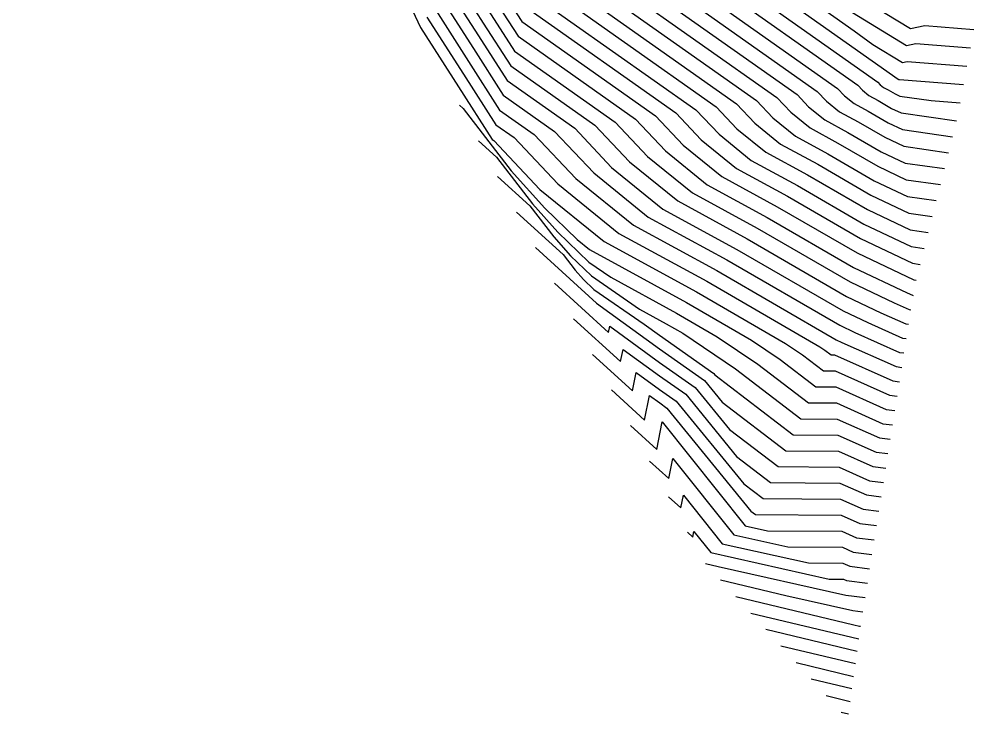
# Model space of a CAD drawing. Header units: metres. Extents: x 1097517 to 1097766, y 877052 to 877236.
# Drawn here: x 1097681.68 to 1097722.98, y 877051.56 to 877081.62 of the extents above; entities that cross this region are included whole.
import ezdxf

# ---------------------------------------------------------------- set-up
doc = ezdxf.new("R2010")
doc.units = ezdxf.units.M
doc.layers.add('C-TOPO-MAJR', color=9, linetype='Continuous')
doc.layers.add('C-TOPO-MINR', color=8, linetype='Continuous')

msp = doc.modelspace()

# ---------------------------------------------------------------- linework, layer by layer
at = {"layer": 'C-TOPO-MAJR', "color": 32, "linetype": 'Continuous', "lineweight": -3, "flags": 128}
for points, elevation in [([(1097705.496, 877089.8), (1097717.796, 877081.115), (1097718.615, 877080.518), (1097719.894, 877079.74), (1097720.094, 877079.779), (1097722.68, 877079.582)], 1535), ([(1097704.858, 877087.249), (1097717.079, 877078.621), (1097717.381, 877078.302), (1097717.8, 877077.962), (1097718.405, 877077.632), (1097719.272, 877077.13), (1097719.891, 877076.836), (1097722.052, 877076.527)], 1534), ([(1097704.221, 877084.698), (1097713.582, 877078.089), (1097714.282, 877077.348), (1097715.257, 877076.558), (1097716.659, 877075.794), (1097718.673, 877074.627), (1097720.109, 877073.945), (1097721.354, 877073.767)], 1533), ([(1097700.427, 877083.53), (1097701.762, 877081.445), (1097702.946, 877079.597), (1097706.589, 877077.026), (1097708.085, 877075.441), (1097710.169, 877073.751), (1097713.168, 877072.117), (1097717.474, 877069.622), (1097718.96, 877068.916), (1097720.041, 877068.434), (1097720.153, 877068.42)], 1531), ([(1097703.584, 877082.148), (1097710.086, 877077.558), (1097711.184, 877076.395), (1097712.713, 877075.155), (1097714.914, 877073.955), (1097718.074, 877072.124), (1097720.327, 877071.054), (1097720.657, 877071.007)], 1532), ([(1097699.326, 877081.703), (1097700.907, 877079.234), (1097702.309, 877077.047), (1097703.092, 877076.494), (1097704.987, 877074.487), (1097707.625, 877072.348), (1097711.423, 877070.279), (1097716.316, 877067.443), (1097716.532, 877067.297), (1097716.801, 877067.092), (1097716.95, 877067.091), (1097719.47, 877065.966), (1097719.757, 877065.931)], 1530), ([(1097702.375, 877074.81), (1097703.775, 877073.535), (1097704.814, 877072.191), (1097705.538, 877071.383), (1097706.438, 877070.513), (1097708.52, 877069.071), (1097709.677, 877068.44), (1097710.395, 877068.024), (1097712.666, 877066.492), (1097715.495, 877064.329), (1097717.063, 877064.318), (1097718.899, 877063.499), (1097719.361, 877063.442)], 1529), ([(1097705.662, 877068.653), (1097707.697, 877066.8), (1097707.805, 877067.331), (1097709.386, 877066.183), (1097710.516, 877065.389), (1097712.716, 877062.692), (1097714.189, 877061.566), (1097717.176, 877061.545), (1097718.328, 877061.032), (1097718.966, 877060.952)], 1528), ([(1097708.949, 877062.496), (1097709.78, 877061.739), (1097709.958, 877062.61), (1097712.594, 877059.315), (1097714.939, 877058.789), (1097717.29, 877058.773), (1097717.757, 877058.564), (1097718.57, 877058.463)], 1527), ([(1097712.026, 877057.357), (1097714.848, 877056.678), (1097717.742, 877056.028), (1097718.174, 877055.974)], 1526), ([(1097717.852, 877053.723), (1097714.635, 877054.498)], 1525), ([(1097717.244, 877051.638), (1097717.558, 877051.562)], 1524)]:
    msp.add_lwpolyline(points, dxfattribs=dict(at, elevation=elevation))
at = {"layer": 'C-TOPO-MINR', "color": 8, "linetype": 'Continuous', "lineweight": -3, "flags": 128}
for points, elevation in [([(1097681.685, 877141.283), (1097681.99, 877135.7), (1097682.971, 877133.854), (1097683.372, 877133.132), (1097687.481, 877124.254), (1097690.088, 877120.085), (1097692.026, 877113.81), (1097692.704, 877110.96), (1097697.552, 877097.996), (1097698.546, 877094.92), (1097699.161, 877093.353), (1097700.558, 877091.005), (1097701.126, 877089.363), (1097701.663, 877088.208), (1097702.354, 877086.727), (1097703.259, 877085.313), (1097704.062, 877084.061), (1097712.708, 877077.956), (1097713.508, 877077.11), (1097714.621, 877076.207), (1097716.223, 877075.334), (1097718.523, 877074.001), (1097720.164, 877073.222), (1097721.18, 877073.077)], 1532.75), ([(1097705.337, 877089.162), (1097719.702, 877079.02), (1097719.704, 877079.017), (1097719.708, 877079.014), (1097719.714, 877079.011), (1097719.722, 877079.006), (1097719.728, 877079.004), (1097719.764, 877078.999), (1097722.53, 877078.788)], 1534.75), ([(1097705.177, 877088.524), (1097718.827, 877078.887), (1097718.93, 877078.779), (1097719.072, 877078.663), (1097719.277, 877078.552), (1097719.572, 877078.381), (1097719.782, 877078.281), (1097721.127, 877078.089), (1097722.38, 877077.994)], 1534.5), ([(1097705.018, 877087.887), (1097717.953, 877078.754), (1097718.155, 877078.54), (1097718.436, 877078.312), (1097718.841, 877078.092), (1097719.422, 877077.755), (1097719.837, 877077.558), (1097722.226, 877077.217)], 1534.25), ([(1097704.699, 877086.611), (1097716.205, 877078.488), (1097716.606, 877078.064), (1097717.164, 877077.611), (1097717.968, 877077.173), (1097719.122, 877076.504), (1097719.946, 877076.113), (1097721.877, 877075.837)], 1533.75), ([(1097704.54, 877085.974), (1097715.331, 877078.355), (1097715.831, 877077.825), (1097716.528, 877077.26), (1097717.532, 877076.713), (1097718.973, 877075.878), (1097720, 877075.39), (1097721.703, 877075.147)], 1533.5), ([(1097704.38, 877085.336), (1097714.456, 877078.222), (1097715.057, 877077.587), (1097715.893, 877076.909), (1097717.096, 877076.253), (1097718.823, 877075.253), (1097720.055, 877074.667), (1097721.529, 877074.457)], 1533.25), ([(1097697.798, 877083.933), (1097699.051, 877081.246), (1097700.693, 877078.682), (1097702.149, 877076.409), (1097702.218, 877076.361), (1097704.212, 877074.249), (1097706.989, 877071.997), (1097710.986, 877069.819), (1097714.836, 877067.588), (1097715.565, 877067.096), (1097716.474, 877066.401), (1097716.978, 877066.398), (1097719.327, 877065.35), (1097719.658, 877065.308)], 1529.75), ([(1097703.902, 877083.423), (1097711.834, 877077.823), (1097712.733, 877076.872), (1097713.985, 877075.857), (1097715.786, 877074.875), (1097718.373, 877073.376), (1097720.218, 877072.499), (1097721.006, 877072.387)], 1532.5), ([(1097716.329, 877083.592), (1097720.241, 877081.212), (1097720.851, 877081.332), (1097722.98, 877081.17)], 1535.5), ([(1097700.152, 877083.073), (1097701.548, 877080.892), (1097702.787, 877078.96), (1097705.715, 877076.893), (1097707.311, 877075.203), (1097709.533, 877073.401), (1097712.732, 877071.657), (1097717.325, 877068.996), (1097718.395, 877068.488), (1097719.898, 877067.817), (1097720.054, 877067.798)], 1530.75), ([(1097702.403, 877083.103), (1097703.424, 877081.51), (1097709.211, 877077.425), (1097710.409, 877076.156), (1097712.077, 877074.804), (1097714.477, 877073.496), (1097717.924, 877071.499), (1097720.382, 877070.331), (1097720.483, 877070.317)], 1531.75), ([(1097703.743, 877082.786), (1097710.96, 877077.691), (1097711.958, 877076.633), (1097713.349, 877075.506), (1097715.35, 877074.415), (1097718.224, 877072.75), (1097720.273, 877071.776), (1097720.831, 877071.697)], 1532.25), ([(1097699.876, 877082.616), (1097701.334, 877080.34), (1097702.627, 877078.322), (1097704.84, 877076.76), (1097706.536, 877074.964), (1097708.897, 877073.05), (1097712.295, 877071.198), (1097717.175, 877068.371), (1097717.83, 877068.059), (1097719.755, 877067.2), (1097719.955, 877067.175)], 1530.5), ([(1097702.19, 877082.55), (1097703.265, 877080.873), (1097708.337, 877077.292), (1097709.635, 877075.918), (1097711.441, 877074.453), (1097714.041, 877073.036), (1097717.774, 877070.873), (1097720.09, 877069.773), (1097720.326, 877069.668), (1097720.351, 877069.665)], 1531.5), ([(1097699.601, 877082.16), (1097701.12, 877079.787), (1097702.468, 877077.684), (1097703.966, 877076.627), (1097705.762, 877074.726), (1097708.261, 877072.699), (1097711.859, 877070.738), (1097717.025, 877067.745), (1097717.266, 877067.631), (1097719.612, 877066.583), (1097719.856, 877066.553)], 1530.25), ([(1097701.976, 877081.998), (1097703.105, 877080.235), (1097707.463, 877077.159), (1097708.86, 877075.679), (1097710.805, 877074.102), (1097713.605, 877072.577), (1097717.624, 877070.247), (1097719.525, 877069.345), (1097720.183, 877069.051), (1097720.252, 877069.042)], 1531.25), ([(1097717.472, 877082.055), (1097720.068, 877080.476), (1097720.472, 877080.556), (1097722.83, 877080.376)], 1535.25), ([(1097700.732, 877077.888), (1097700.884, 877077.75), (1097702.968, 877075.054), (1097704.419, 877073.432), (1097705.82, 877072.079), (1097706.353, 877071.646), (1097710.55, 877069.359), (1097713.356, 877067.734), (1097714.599, 877066.894), (1097716.148, 877065.71), (1097717.007, 877065.705), (1097719.184, 877064.733), (1097719.559, 877064.686)], 1529.5), ([(1097701.553, 877076.349), (1097702.329, 877075.643), (1097703.891, 877073.623), (1097704.979, 877072.407), (1097706.332, 877071.1), (1097707.275, 877070.447), (1097710.114, 877068.9), (1097711.876, 877067.879), (1097713.632, 877066.693), (1097715.821, 877065.02), (1097717.035, 877065.011), (1097719.042, 877064.116), (1097719.46, 877064.064)], 1529.25), ([(1097703.197, 877073.271), (1097705.221, 877071.428), (1097705.737, 877070.76), (1097706.097, 877070.358), (1097706.544, 877069.926), (1097708.722, 877068.417), (1097709.378, 877067.941), (1097711.735, 877066.284), (1097711.781, 877066.228), (1097715.168, 877063.638), (1097717.091, 877063.625), (1097718.756, 877062.882), (1097719.263, 877062.819)], 1528.75), ([(1097704.018, 877071.731), (1097706.655, 877069.331), (1097706.656, 877069.334), (1097709.38, 877067.355), (1097711.329, 877065.986), (1097712.093, 877065.049), (1097714.842, 877062.948), (1097717.12, 877062.932), (1097718.613, 877062.265), (1097719.164, 877062.197)], 1528.5), ([(1097704.84, 877070.192), (1097707.176, 877068.065), (1097707.23, 877068.333), (1097709.383, 877066.769), (1097710.922, 877065.687), (1097712.404, 877063.871), (1097714.515, 877062.257), (1097717.148, 877062.239), (1097718.471, 877061.648), (1097719.065, 877061.575)], 1528.25), ([(1097706.484, 877067.113), (1097708.218, 877065.535), (1097708.38, 877066.33), (1097709.388, 877065.598), (1097710.11, 877065.09), (1097713.027, 877061.514), (1097713.862, 877060.875), (1097717.205, 877060.852), (1097718.185, 877060.415), (1097718.867, 877060.33)], 1527.75), ([(1097707.305, 877065.574), (1097708.739, 877064.269), (1097708.954, 877065.329), (1097709.391, 877065.012), (1097709.703, 877064.792), (1097713.339, 877060.335), (1097713.536, 877060.185), (1097717.233, 877060.159), (1097718.042, 877059.798), (1097718.768, 877059.708)], 1527.5), ([(1097708.127, 877064.035), (1097709.26, 877063.004), (1097709.501, 877064.191), (1097713.091, 877059.703), (1097714.05, 877059.488), (1097717.261, 877059.466), (1097717.9, 877059.181), (1097718.669, 877059.086)], 1527.25), ([(1097709.77, 877060.956), (1097710.301, 877060.473), (1097710.414, 877061.029), (1097712.097, 877058.926), (1097715.828, 877058.09), (1097717.318, 877058.08), (1097717.614, 877057.947), (1097718.471, 877057.841)], 1526.75), ([(1097710.592, 877059.417), (1097710.822, 877059.208), (1097710.871, 877059.449), (1097711.6, 877058.538), (1097716.716, 877057.391), (1097717.346, 877057.386), (1097717.471, 877057.331), (1097718.372, 877057.219)], 1526.5), ([(1097711.374, 877058.072), (1097711.913, 877057.943), (1097717.446, 877056.699), (1097718.273, 877056.596)], 1526.25), ([(1097712.678, 877056.642), (1097717.784, 877055.413), (1097718.038, 877055.356), (1097718.075, 877055.352)], 1525.75), ([(1097713.331, 877055.927), (1097717.999, 877054.804)], 1525.5), ([(1097717.926, 877054.263), (1097713.983, 877055.213)], 1525.25), ([(1097715.287, 877053.783), (1097717.779, 877053.183)], 1524.75), ([(1097717.705, 877052.643), (1097715.94, 877053.068)], 1524.5), ([(1097716.592, 877052.353), (1097717.631, 877052.103)], 1524.25)]:
    msp.add_lwpolyline(points, dxfattribs=dict(at, elevation=elevation))

doc.saveas('drawing.dxf')
